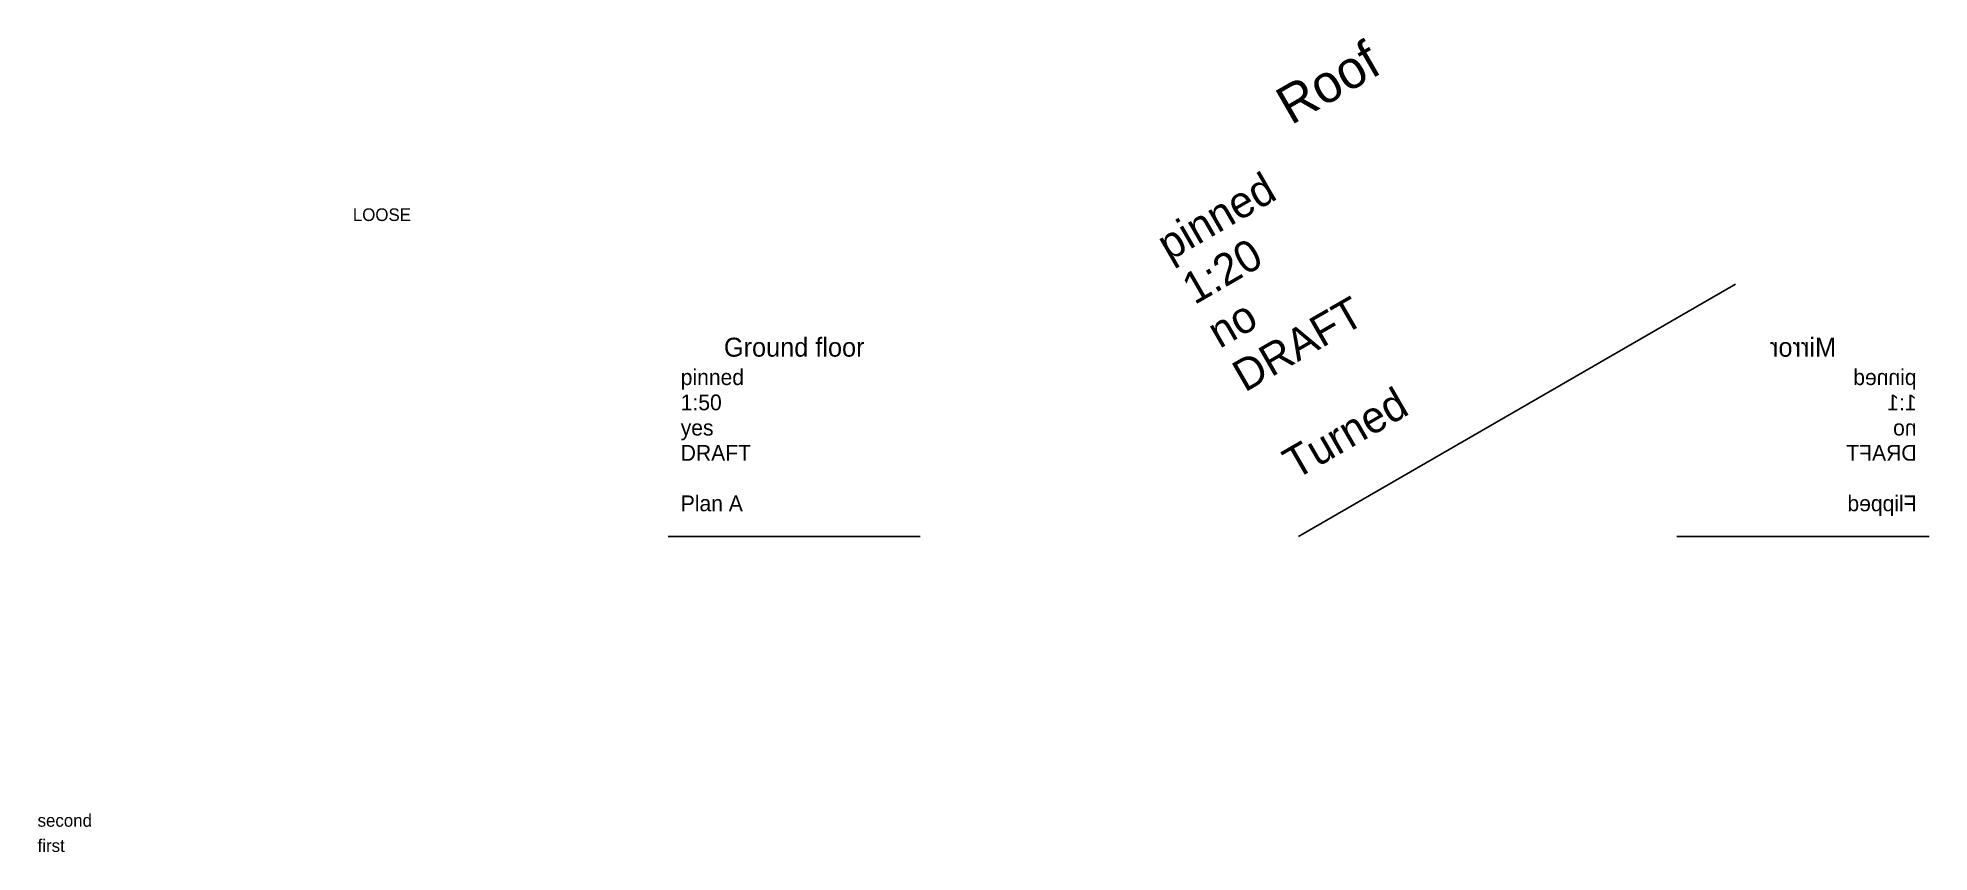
# Model space of a CAD drawing. Header units: metres. Extents: x 0 to 300, y 0 to 129.
import ezdxf
from ezdxf.enums import TextEntityAlignment as Align

# ---------------------------------------------------------------- set-up
doc = ezdxf.new("R2010")
doc.units = ezdxf.units.M

# ---------------------------------------------------------------- blocks, each defined once
blk = doc.blocks.new('TITLE')
blk.add_line((0, 0), (40, 0))
blk.add_attdef('HEADING', text='', height=3).set_placement((20, 30), align=Align.MIDDLE_CENTER)
for tag, p in [('LOCKED', (2, 24)), ('NAME', (2, 4))]:
    blk.add_attdef(tag, p, '', height=2.5)
for tag, p, flags in [('SCALE', (2, 20), 8), ('CHECKED', (2, 16), 4), ('STATUS', (2, 12), 2), ('REVISION', (2, 8), 1)]:
    blk.add_attdef(tag, p, '', height=2.5, dxfattribs=dict(flags=flags))
blk = doc.blocks.new('DUP')
for p in [(0, 4), (0, 0)]:
    blk.add_attdef('N', p, '', height=2)

msp = doc.modelspace()

# ---------------------------------------------------------------- block references
at = {"xscale": 2, "yscale": 2, "rotation": 30}
msp.add_blockref('TITLE', (200, 50), dxfattribs=at).add_auto_attribs({'NAME': 'Turned', 'STATUS': 'DRAFT', 'CHECKED': 'no', 'SCALE': '1:20', 'LOCKED': 'pinned', 'HEADING': 'Roof'})
msp.add_blockref('TITLE', (100, 50)).add_auto_attribs({'NAME': 'Plan A', 'STATUS': 'DRAFT', 'CHECKED': 'yes', 'SCALE': '1:50', 'LOCKED': 'pinned', 'HEADING': 'Ground floor'})
ref = msp.add_blockref('TITLE', (300, 50), dxfattribs=dict(xscale=-1))
ref.add_attrib('NAME', 'Flipped', (-298, 54), dxfattribs={"extrusion": (0, 0, -1), "height": 2.5})
ref.add_attrib('STATUS', 'DRAFT', (-298, 62), dxfattribs={"extrusion": (0, 0, -1), "height": 2.5, "flags": 2})
ref.add_attrib('CHECKED', 'no', (-298, 66), dxfattribs={"extrusion": (0, 0, -1), "height": 2.5, "flags": 4})
ref.add_attrib('SCALE', '1:1', (-298, 70), dxfattribs={"extrusion": (0, 0, -1), "height": 2.5, "flags": 8})
ref.add_attrib('LOCKED', 'pinned', (-298, 74), dxfattribs={"extrusion": (0, 0, -1), "height": 2.5})
ref.add_attrib('HEADING', 'Mirror', dxfattribs={"extrusion": (0, 0, -1), "height": 3}).set_placement((-280, 80), align=Align.MIDDLE_CENTER)
ref = msp.add_blockref('DUP', (0, 100))
ref.add_attrib('N', 'first', (0, 0), dxfattribs={"height": 2})
ref.add_attrib('N', 'second', (0, 4), dxfattribs={"height": 2})

# ---------------------------------------------------------------- texts
msp.add_attdef('LOOSE', (50, 100), 'stray', height=2)

doc.saveas('drawing.dxf')
